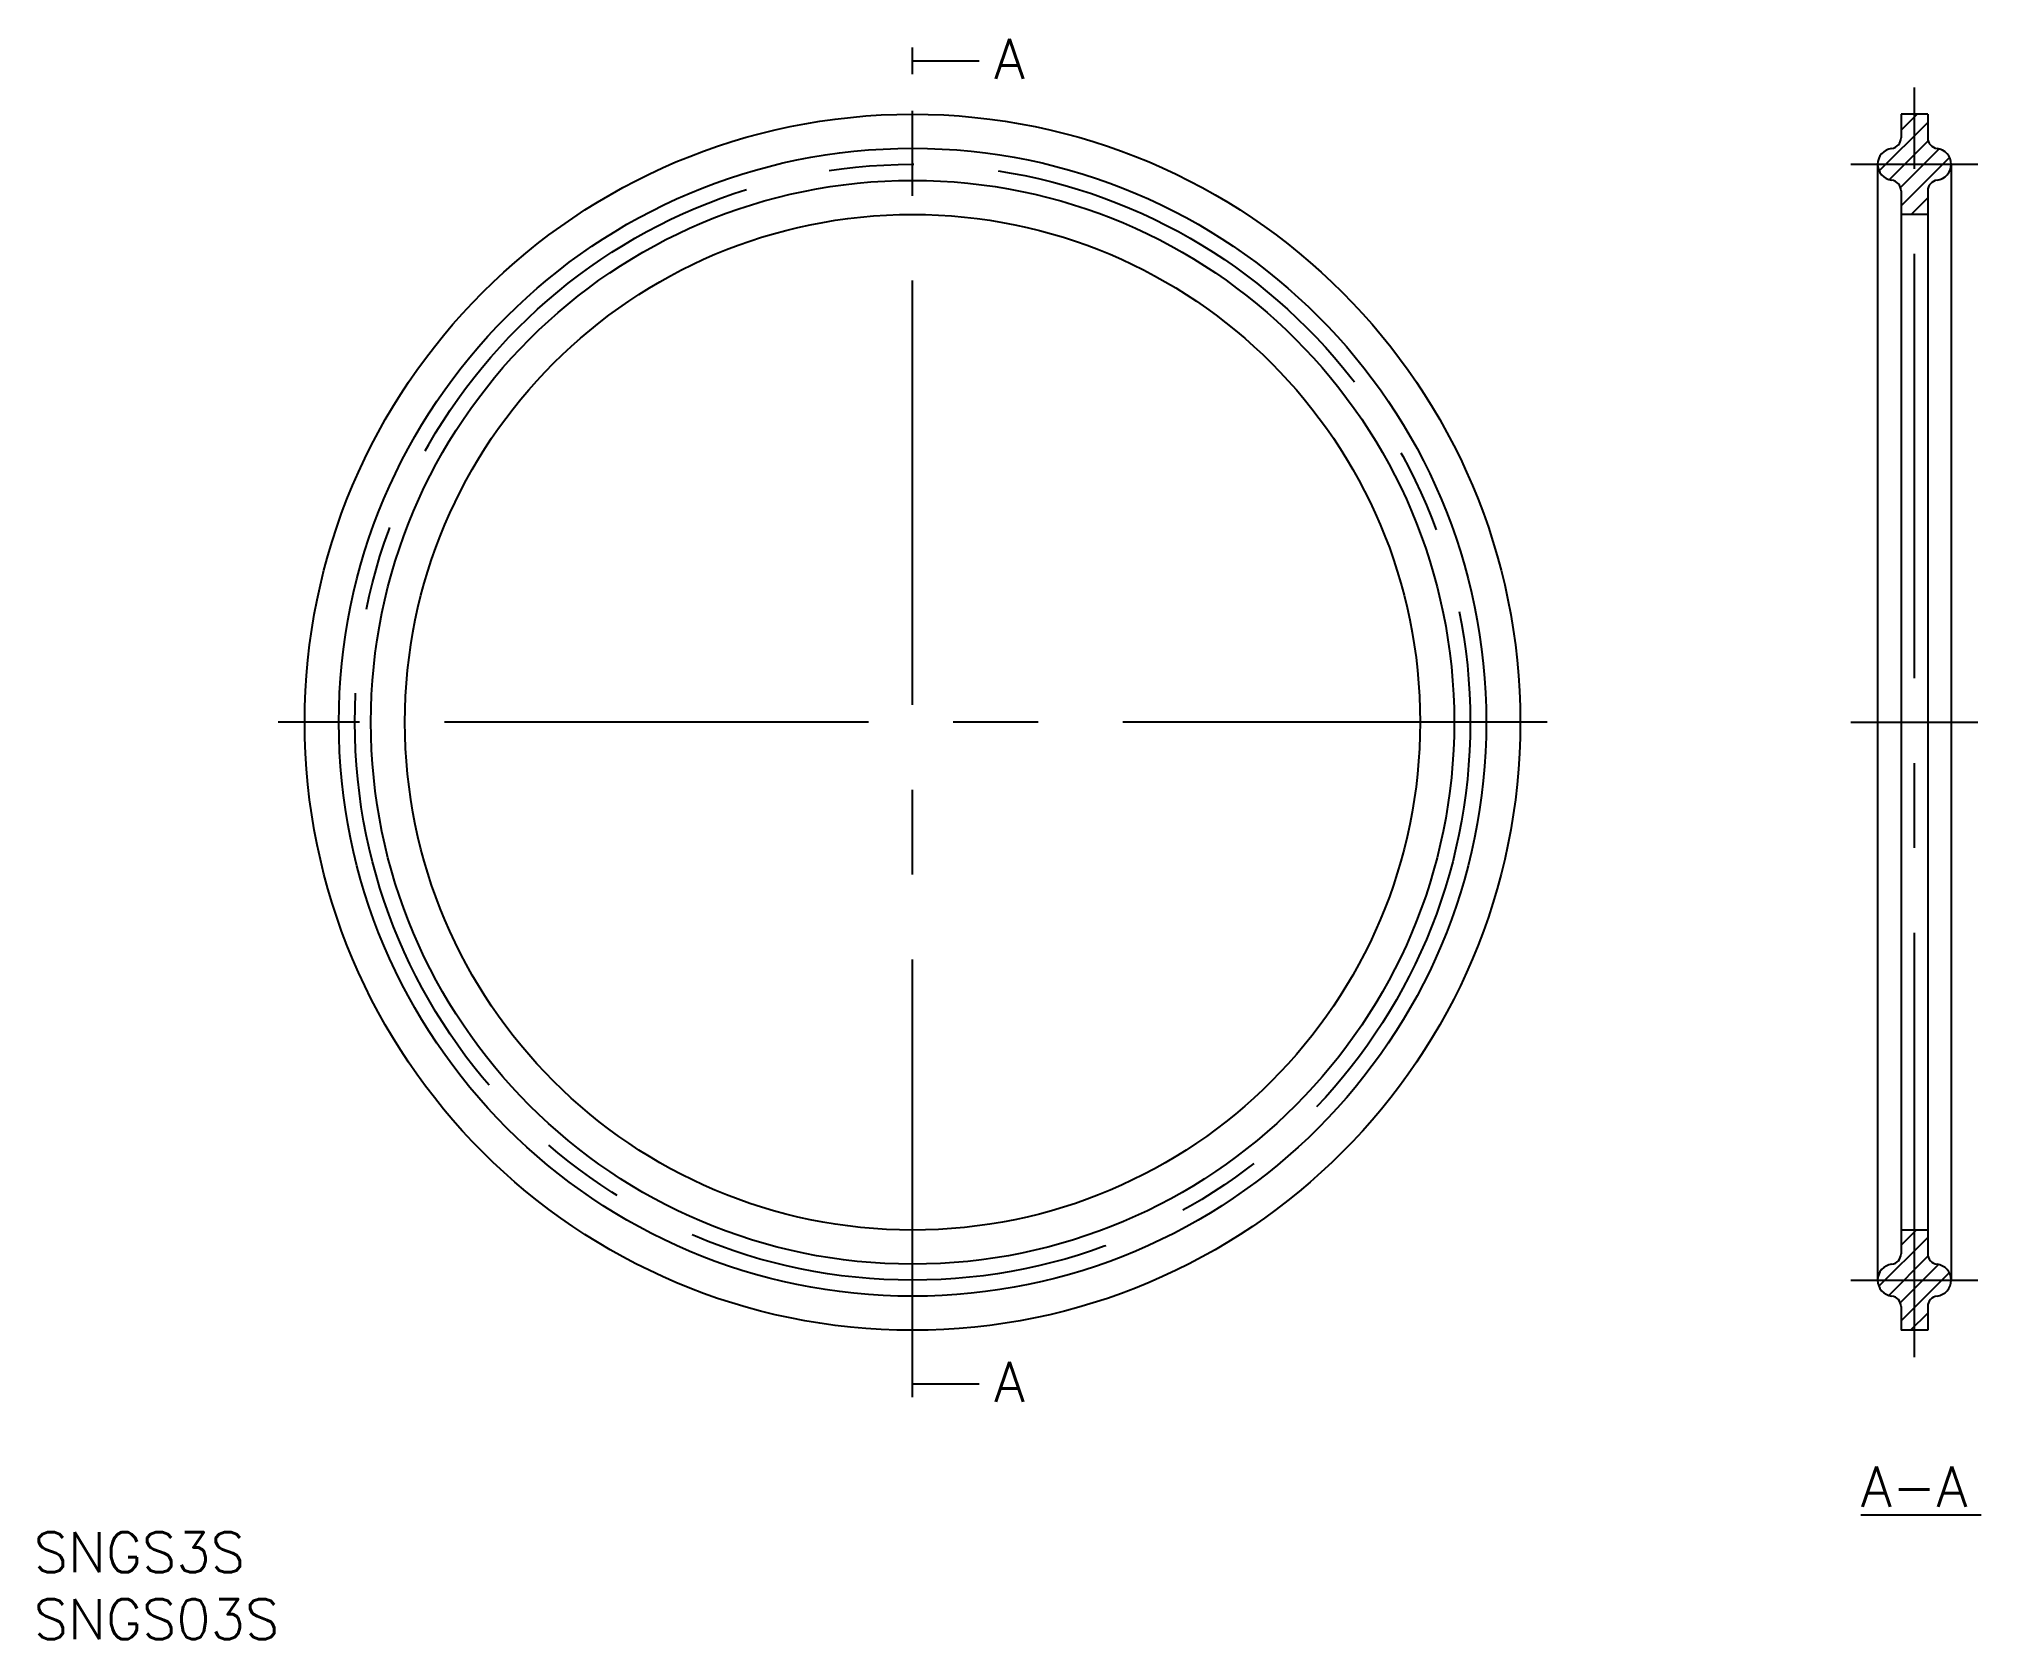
# Model space of a CAD drawing. Extents: x -65 to 80, y -69 to 51.
import ezdxf

# ---------------------------------------------------------------- set-up
doc = ezdxf.new("R2010")
doc.units = 0
doc.linetypes.add('CENTER', pattern=[50.8, 31.75, -6.35, 6.35, -6.35])
doc.layers.get('0').update_dxf_attribs({"linetype": 'CONTINUOUS'})
doc.layers.add('CENTER', color=1, linetype='CENTER')
doc.styles.get("Standard").update_dxf_attribs({"font": 'txt.shx', "height": 3, "bigfont": 'bigfont.shx'})

# ---------------------------------------------------------------- blocks, each defined once
blk = doc.blocks.new('*U2')
at = {"color": 7, "linetype": 'CONTINUOUS'}
blk.add_line((71, -59.3), (80, -59.3), dxfattribs=at)
at = {"color": 137, "linetype": 'CONTINUOUS'}
blk.add_text('A-A', height=3, dxfattribs=at).set_placement((71, -58.7))

msp = doc.modelspace()

# ---------------------------------------------------------------- linework, layer by layer
at = {"color": 7, "linetype": 'CONTINUOUS'}
for p, q in [((76, 45.5), (74, 45.5)), ((74, 45.5), (74, 43.73)), ((76, 45.5), (76, 43.73)), ((72.25, 41.75), (72.25, -41.75)), ((77.75, 41.75), (77.75, -41.75)), ((74, 39.77), (74, -39.77)), ((76, 39.77), (76, -39.77)), ((76, 38), (74, 38)), ((76, -38), (74, -38)), ((74, -43.73), (74, -45.5)), ((76, -43.73), (76, -45.5)), ((76, -45.5), (74, -45.5))]:
    msp.add_line(p, q, dxfattribs=at)
at = {"color": 3, "linetype": 'CONTINUOUS'}
for p, q in [((74, 44.3), (75.2, 45.5)), ((72.36, 41.25), (76, 44.89)), ((73.12, 40.6), (76.03, 43.51)), ((73.96, 40.02), (76.85, 42.91)), ((74, 38.64), (77.63, 42.27)), ((74.77, 38), (76, 39.23)), ((72.34, -42.21), (76, -38.55)), ((74, -39.14), (75.14, -38)), ((73.08, -42.89), (76.02, -39.95)), ((73.94, -43.44), (76.8, -40.58)), ((74, -44.79), (77.61, -41.19)), ((74.71, -45.5), (76, -44.21))]:
    msp.add_line(p, q, dxfattribs=at)
at = {"color": 7}
for points in [[(0, 49.5, 0), (5, 49.5, 0)], [(0, -49.5, 0), (5, -49.5, 0)]]:
    msp.add_polyline3d(points, dxfattribs=at)
at = {"color": 7, "linetype": 'CONTINUOUS'}
for radius in [45.5, 42.95, 40.55, 38]:
    msp.add_circle((0, 0), radius, dxfattribs=at)
for centre, radius, start, end in [((73.2, 43.73), 0.8, 277.1808, 0), ((76.8, 43.73), 0.8, 180, 262.8192), ((73.45, 41.75), 1.2, 97.1808, 262.8192), ((76.55, 41.75), 1.2, 277.1808, 82.8192), ((73.2, 39.77), 0.8, 0, 82.8192), ((76.8, 39.77), 0.8, 97.1808, 180), ((73.45, -41.75), 1.2, 97.1808, 262.8192), ((73.2, -39.77), 0.8, 277.1808, 0), ((76.8, -39.77), 0.8, 180, 262.8192), ((76.55, -41.75), 1.2, 277.1808, 82.8192), ((73.2, -43.73), 0.8, 0, 82.8192), ((76.8, -43.73), 0.8, 97.1808, 180)]:
    msp.add_arc(centre, radius, start, end, dxfattribs=at)
at = {"layer": 'CENTER', "color": 1, "linetype": 'CENTER'}
for p, q in [((0, 48.5), (0, 50.5)), ((0, -49.5), (0, 49.5)), ((75, -47.5), (75, 47.5)), ((70.25, 41.75), (79.75, 41.75)), ((47.5, 0), (-47.5, 0)), ((70.25, 0), (79.75, 0)), ((70.25, -41.75), (79.75, -41.75)), ((0, -50.5), (0, -48.5))]:
    msp.add_line(p, q, dxfattribs=at)
msp.add_circle((0, 0), 41.75, dxfattribs=at)

# ---------------------------------------------------------------- block references
at = {"color": 7, "linetype": 'CONTINUOUS'}
msp.add_blockref('*U2', (0, 0), dxfattribs=at)

# ---------------------------------------------------------------- texts
at = {"color": 137, "linetype": 'CONTINUOUS'}
for p in [(6.1, 48.14), (6.1, -50.86)]:
    msp.add_text('A', height=3, dxfattribs=at).set_placement(p)
at = {"color": 7, "linetype": 'CONTINUOUS'}
for s, p in [('SNGS3S', (-65.79, -63.61)), ('SNGS03S', (-65.79, -68.61))]:
    msp.add_text(s, height=3, dxfattribs=at).set_placement(p)

doc.saveas('drawing.dxf')
